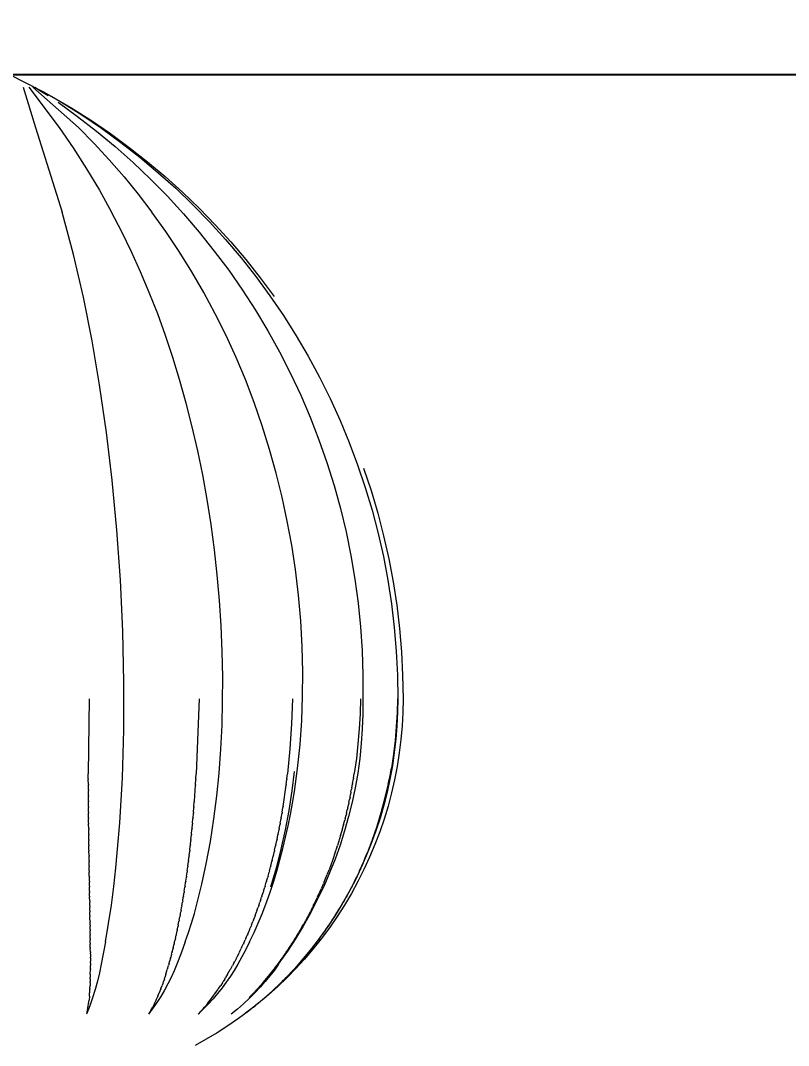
# Model space of a CAD drawing. Header units: millimetres. Extents: x 311 to 4068, y 1050 to 3803.
# Drawn here: x 2623.36 to 2656.59, y 3670.07 to 3714.41 of the extents above; entities that cross this region are included whole.
import ezdxf

# ---------------------------------------------------------------- set-up
doc = ezdxf.new("R2010")
doc.units = ezdxf.units.MM
doc.layers.add('ZANO_R', color=7, linetype='Continuous', lineweight=0)
doc.layers.add('ZANO_W', color=1, linetype='Continuous', lineweight=0)
doc.styles.get("Standard").update_dxf_attribs({"font": 'ARIALUNI.TTF'})
doc.dimstyles.new('pl i ang', dxfattribs={"dimtxt": 50, "dimasz": 50, "dimexe": 1.25, "dimexo": 0.625, "dimgap": 10, "dimtad": 1, "dimtoh": 1, "dimtxsty": 'Standard', "dimcen": 2.5, "dimclrd": 1, "dimclre": 1, "dimclrt": 1, "dimadec": 0, "dimazin": 0, "dimtfac": 1, "dimtmove": 0, "dimatfit": 3, "dimfxl": 1, "dimarcsym": 1})

# ---------------------------------------------------------------- blocks, each defined once
blk = doc.blocks.new('*D398')
at = {"layer": 'ZANO_W', "color": 1, "lineweight": -2}
for p, q in [((2842.064, 3712.066), (2365.912, 3712.066)), ((2375.912, 3381.51), (2375.912, 3672.066)), ((2438.586, 3341.51), (2365.912, 3341.51))]:
    blk.add_line(p, q, dxfattribs=at)
at = {"layer": 'ZANO_W', "color": 1}
for points in [[(2382.579, 3672.066), (2369.246, 3672.066), (2375.912, 3712.066)], [(2369.246, 3381.51), (2382.579, 3381.51), (2375.912, 3341.51)]]:
    blk.add_solid(points, dxfattribs=at)
at = {"layer": 'ZANO_W', "color": 1, "insert": (2345.476, 3526.788), "char_height": 40, "attachment_point": 5, "rotation": 90}
blk.add_mtext('371', dxfattribs=at)
blk = doc.blocks.new('*D402')
at = {"layer": 'ZANO_W', "color": 1, "lineweight": -2}
for p, q in [((2397.291, 3578.411), (2397.291, 3756.084)), ((2848.536, 3578.412), (2848.536, 3756.084)), ((2437.291, 3746.084), (2808.536, 3746.084))]:
    blk.add_line(p, q, dxfattribs=at)
at = {"layer": 'ZANO_W', "color": 1}
for points in [[(2437.291, 3752.75), (2437.291, 3739.417), (2397.291, 3746.084)], [(2808.536, 3739.417), (2808.536, 3752.75), (2848.536, 3746.084)]]:
    blk.add_solid(points, dxfattribs=at)
at = {"layer": 'ZANO_W', "color": 1, "insert": (2622.914, 3776.52), "char_height": 40, "attachment_point": 5}
blk.add_mtext('451', dxfattribs=at)

msp = doc.modelspace()

# ---------------------------------------------------------------- linework, layer by layer
at = {"layer": 'ZANO_R'}
for p, q in [((2622.915, 3712.066), (2624.245, 3711.387)), ((2623.478, 3711.521), (2624.015, 3709.782)), ((2623.725, 3711.521), (2625.035, 3709.782)), ((2623.899, 3711.521), (2625.866, 3709.782)), ((2623.979, 3711.521), (2624.024, 3711.499)), ((2623.987, 3711.521), (2624.273, 3711.344)), ((2624.245, 3711.387), (2625.138, 3710.87)), ((2624.273, 3711.344), (2624.556, 3711.162)), ((2624.327, 3711.339), (2624.694, 3711.136)), ((2624.716, 3711.123), (2625.581, 3710.615)), ((2624.989, 3710.87), (2625.832, 3710.26)), ((2625.138, 3710.87), (2626.014, 3710.322)), ((2625.581, 3710.615), (2626.428, 3710.079)), ((2625.832, 3710.26), (2626.655, 3709.623)), ((2626.014, 3710.322), (2626.87, 3709.745)), ((2626.428, 3710.079), (2627.257, 3709.514)), ((2624.015, 3709.782), (2625.173, 3706.123)), ((2625.035, 3709.782), (2625.644, 3708.894)), ((2625.866, 3709.782), (2626.546, 3709.09)), ((2626.655, 3709.623), (2627.456, 3708.958)), ((2626.87, 3709.745), (2627.705, 3709.138)), ((2627.257, 3709.514), (2628.066, 3708.921)), ((2626.546, 3709.09), (2627.205, 3708.377)), ((2627.456, 3708.958), (2628.233, 3708.266)), ((2627.705, 3709.138), (2628.52, 3708.503)), ((2628.066, 3708.921), (2628.855, 3708.302)), ((2625.644, 3708.894), (2626.226, 3707.987)), ((2628.52, 3708.503), (2629.311, 3707.841)), ((2627.205, 3708.377), (2627.842, 3707.645)), ((2628.233, 3708.266), (2628.987, 3707.549)), ((2628.855, 3708.302), (2629.623, 3707.657)), ((2626.226, 3707.987), (2626.78, 3707.064)), ((2627.842, 3707.645), (2628.456, 3706.893)), ((2629.311, 3707.841), (2630.08, 3707.151)), ((2629.623, 3707.657), (2630.368, 3706.986)), ((2628.987, 3707.549), (2629.717, 3706.806)), ((2630.08, 3707.151), (2630.825, 3706.436)), ((2626.78, 3707.064), (2627.305, 3706.123)), ((2628.456, 3706.893), (2629.047, 3706.123)), ((2629.717, 3706.806), (2630.42, 3706.039)), ((2630.368, 3706.986), (2631.091, 3706.291)), ((2630.825, 3706.436), (2631.544, 3705.695)), ((2631.091, 3706.291), (2631.79, 3705.572)), ((2625.659, 3704.288), (2625.173, 3706.123)), ((2627.748, 3705.271), (2627.305, 3706.123)), ((2629.651, 3705.282), (2629.047, 3706.123)), ((2630.42, 3706.039), (2631.098, 3705.249)), ((2631.544, 3705.695), (2632.238, 3704.93)), ((2631.79, 3705.572), (2632.465, 3704.83)), ((2628.167, 3704.407), (2627.748, 3705.271)), ((2630.227, 3704.422), (2629.651, 3705.282)), ((2631.098, 3705.249), (2631.748, 3704.437)), ((2632.238, 3704.93), (2632.905, 3704.142)), ((2632.465, 3704.83), (2633.114, 3704.066)), ((2626.085, 3702.438), (2625.659, 3704.288)), ((2628.562, 3703.532), (2628.167, 3704.407)), ((2630.775, 3703.543), (2630.227, 3704.422)), ((2631.748, 3704.437), (2632.371, 3703.603)), ((2632.905, 3704.142), (2633.544, 3703.331)), ((2633.114, 3704.066), (2633.738, 3703.28)), ((2632.371, 3703.603), (2632.965, 3702.748)), ((2628.935, 3702.647), (2628.562, 3703.532)), ((2631.294, 3702.648), (2630.775, 3703.543)), ((2633.544, 3703.331), (2634.156, 3702.499)), ((2633.738, 3703.28), (2634.334, 3702.474)), ((2632.965, 3702.748), (2633.53, 3701.874)), ((2626.462, 3700.546), (2626.085, 3702.438)), ((2629.299, 3701.716), (2628.935, 3702.647)), ((2631.79, 3701.726), (2631.294, 3702.648)), ((2634.156, 3702.499), (2634.738, 3701.646)), ((2633.53, 3701.874), (2634.065, 3700.981)), ((2629.639, 3700.776), (2629.299, 3701.716)), ((2632.255, 3700.788), (2631.79, 3701.726)), ((2634.738, 3701.646), (2635.291, 3700.774)), ((2634.065, 3700.981), (2634.569, 3700.071)), ((2626.787, 3698.645), (2626.462, 3700.546)), ((2629.955, 3699.828), (2629.639, 3700.776)), ((2632.69, 3699.837), (2632.255, 3700.788)), ((2635.291, 3700.774), (2635.813, 3699.883)), ((2634.569, 3700.071), (2635.042, 3699.144)), ((2630.249, 3698.872), (2629.955, 3699.828)), ((2633.095, 3698.872), (2632.69, 3699.837)), ((2635.813, 3699.883), (2636.304, 3698.975)), ((2635.042, 3699.144), (2635.484, 3698.202)), ((2630.535, 3697.853), (2630.249, 3698.872)), ((2633.475, 3697.877), (2633.095, 3698.872)), ((2636.304, 3698.975), (2636.764, 3698.051)), ((2627.084, 3696.59), (2626.787, 3698.645)), ((2630.796, 3696.826), (2630.535, 3697.853)), ((2633.825, 3696.871), (2633.475, 3697.877)), ((2635.484, 3698.202), (2635.894, 3697.245)), ((2636.764, 3698.051), (2637.192, 3697.111)), ((2635.894, 3697.245), (2636.271, 3696.275)), ((2637.192, 3697.111), (2637.587, 3696.157)), ((2627.329, 3694.528), (2627.084, 3696.59)), ((2631.033, 3695.794), (2630.796, 3696.826)), ((2634.142, 3695.855), (2633.825, 3696.871)), ((2636.271, 3696.275), (2636.616, 3695.293)), ((2637.587, 3696.157), (2637.949, 3695.19)), ((2631.246, 3694.757), (2631.033, 3695.794)), ((2634.429, 3694.829), (2634.142, 3695.855)), ((2636.616, 3695.293), (2636.927, 3694.3)), ((2637.949, 3695.19), (2638.278, 3694.211)), ((2631.441, 3693.68), (2631.246, 3694.757)), ((2634.683, 3693.794), (2634.429, 3694.829)), ((2638.206, 3695.037), (2638.528, 3694.073)), ((2627.532, 3692.366), (2627.329, 3694.528)), ((2636.927, 3694.3), (2637.204, 3693.297)), ((2638.278, 3694.211), (2638.573, 3693.221)), ((2638.528, 3694.073), (2638.817, 3693.099)), ((2631.611, 3692.599), (2631.441, 3693.68)), ((2634.906, 3692.753), (2634.683, 3693.794)), ((2637.204, 3693.297), (2637.447, 3692.285)), ((2638.573, 3693.221), (2638.834, 3692.222)), ((2638.817, 3693.099), (2639.073, 3692.115)), ((2631.756, 3691.514), (2631.611, 3692.599)), ((2635.097, 3691.705), (2634.906, 3692.753)), ((2627.684, 3690.201), (2627.532, 3692.366)), ((2637.447, 3692.285), (2637.656, 3691.265)), ((2638.834, 3692.222), (2639.06, 3691.215)), ((2639.073, 3692.115), (2639.296, 3691.123)), ((2635.257, 3690.652), (2635.097, 3691.705)), ((2631.877, 3690.426), (2631.756, 3691.514)), ((2637.656, 3691.265), (2637.83, 3690.239)), ((2639.06, 3691.215), (2639.251, 3690.2)), ((2639.296, 3691.123), (2639.484, 3690.124)), ((2631.974, 3689.323), (2631.877, 3690.426)), ((2635.389, 3689.548), (2635.257, 3690.652)), ((2627.785, 3687.995), (2627.684, 3690.201)), ((2637.83, 3690.239), (2637.969, 3689.208)), ((2639.251, 3690.2), (2639.408, 3689.179)), ((2639.484, 3690.124), (2639.638, 3689.119)), ((2635.487, 3688.44), (2635.389, 3689.548)), ((2632.046, 3688.217), (2631.974, 3689.323)), ((2637.969, 3689.208), (2638.074, 3688.172)), ((2639.408, 3689.179), (2639.529, 3688.154)), ((2639.638, 3689.119), (2639.758, 3688.11)), ((2632.092, 3687.11), (2632.046, 3688.217)), ((2635.55, 3687.33), (2635.487, 3688.44)), ((2638.074, 3688.172), (2638.143, 3687.134)), ((2639.529, 3688.154), (2639.615, 3687.125)), ((2639.758, 3688.11), (2639.844, 3687.097)), ((2627.833, 3685.788), (2627.785, 3687.995)), ((2635.576, 3686.219), (2635.55, 3687.33)), ((2632.113, 3686.003), (2632.092, 3687.11)), ((2638.143, 3687.134), (2638.178, 3686.094)), ((2639.615, 3687.125), (2639.666, 3686.094)), ((2639.844, 3687.097), (2639.895, 3686.081)), ((2632.109, 3684.963), (2632.113, 3686.003)), ((2635.569, 3685.174), (2635.576, 3686.219)), ((2638.178, 3686.094), (2638.177, 3685.053)), ((2639.666, 3686.094), (2639.681, 3685.061)), ((2639.895, 3686.081), (2639.911, 3685.065)), ((2627.827, 3683.718), (2627.833, 3685.788)), ((2626.339, 3685.066), (2626.298, 3681.825)), ((2631.095, 3685.066), (2630.964, 3681.825)), ((2632.081, 3683.924), (2632.109, 3684.963)), ((2635.124, 3685.066), (2635.087, 3683.984)), ((2635.529, 3684.13), (2635.569, 3685.174)), ((2638.068, 3685.066), (2638.052, 3684.417)), ((2638.177, 3685.053), (2638.175, 3684.411)), ((2639.666, 3685.066), (2639.654, 3684.464)), ((2639.681, 3685.061), (2639.674, 3684.48)), ((2639.911, 3685.065), (2639.901, 3684.478)), ((2635.455, 3683.087), (2635.529, 3684.13)), ((2638.052, 3684.417), (2638.016, 3683.769)), ((2638.175, 3684.411), (2638.151, 3683.769)), ((2639.654, 3684.464), (2639.622, 3683.863)), ((2639.674, 3684.48), (2639.647, 3683.899)), ((2639.901, 3684.478), (2639.87, 3683.891)), ((2627.769, 3681.65), (2627.827, 3683.718)), ((2632.029, 3682.885), (2632.081, 3683.924)), ((2635.087, 3683.984), (2635.018, 3682.903)), ((2638.016, 3683.769), (2637.963, 3683.122)), ((2638.151, 3683.769), (2638.106, 3683.128)), ((2639.622, 3683.863), (2639.57, 3683.264)), ((2639.647, 3683.899), (2639.601, 3683.319)), ((2639.87, 3683.891), (2639.819, 3683.306)), ((2639.57, 3683.264), (2639.498, 3682.666)), ((2639.601, 3683.319), (2639.535, 3682.742)), ((2639.819, 3683.306), (2639.748, 3682.723)), ((2631.951, 3681.849), (2632.029, 3682.885)), ((2635.018, 3682.903), (2634.916, 3681.825)), ((2635.347, 3682.048), (2635.455, 3683.087)), ((2637.963, 3683.122), (2637.892, 3682.476)), ((2638.106, 3683.128), (2638.038, 3682.489)), ((2639.535, 3682.742), (2639.45, 3682.167)), ((2637.892, 3682.476), (2637.802, 3681.833)), ((2638.038, 3682.489), (2637.95, 3681.853)), ((2639.498, 3682.666), (2639.407, 3682.071)), ((2639.748, 3682.723), (2639.656, 3682.142)), ((2631.853, 3680.861), (2631.951, 3681.849)), ((2635.206, 3681.927), (2635.103, 3681.079)), ((2635.21, 3681.05), (2635.347, 3682.048)), ((2637.95, 3681.853), (2637.839, 3681.22)), ((2639.45, 3682.167), (2639.346, 3681.595)), ((2639.367, 3681.85), (2639.363, 3681.825)), ((2639.367, 3681.85), (2639.406, 3682.071)), ((2639.656, 3682.142), (2639.545, 3681.565)), ((2626.298, 3681.607), (2626.298, 3681.825)), ((2626.298, 3681.607), (2626.298, 3681.579)), ((2626.299, 3681.364), (2626.298, 3681.579)), ((2627.661, 3679.696), (2627.769, 3681.65)), ((2630.936, 3681.364), (2630.95, 3681.579)), ((2630.951, 3681.607), (2630.95, 3681.579)), ((2630.951, 3681.607), (2630.964, 3681.825)), ((2634.861, 3681.364), (2634.887, 3681.579)), ((2634.89, 3681.607), (2634.887, 3681.579)), ((2634.89, 3681.607), (2634.915, 3681.825)), ((2637.731, 3681.403), (2637.765, 3681.605)), ((2637.769, 3681.628), (2637.765, 3681.605)), ((2637.769, 3681.628), (2637.802, 3681.833)), ((2639.346, 3681.595), (2639.222, 3681.026)), ((2639.271, 3681.364), (2639.316, 3681.579)), ((2639.321, 3681.607), (2639.316, 3681.579)), ((2639.321, 3681.607), (2639.363, 3681.825)), ((2639.545, 3681.565), (2639.414, 3680.993)), ((2626.299, 3681.364), (2626.299, 3681.334)), ((2626.299, 3681.122), (2626.299, 3681.334)), ((2626.299, 3681.122), (2626.299, 3681.09)), ((2626.3, 3680.881), (2626.299, 3681.09)), ((2630.885, 3680.64), (2630.934, 3681.334)), ((2630.936, 3681.364), (2630.934, 3681.334)), ((2634.723, 3680.4), (2634.857, 3681.334)), ((2634.861, 3681.364), (2634.857, 3681.334)), ((2635.103, 3681.079), (2634.972, 3680.236)), ((2635.129, 3680.553), (2635.21, 3681.05)), ((2637.66, 3681.019), (2637.642, 3680.927)), ((2637.66, 3681.019), (2637.685, 3681.152)), ((2637.698, 3681.219), (2637.685, 3681.152)), ((2637.698, 3681.219), (2637.727, 3681.378)), ((2637.839, 3681.22), (2637.708, 3680.591)), ((2637.731, 3681.403), (2637.727, 3681.378)), ((2639.222, 3681.026), (2639.079, 3680.463)), ((2639.127, 3680.737), (2639.265, 3681.334)), ((2639.414, 3680.993), (2639.264, 3680.425)), ((2639.271, 3681.364), (2639.265, 3681.334)), ((2626.3, 3680.881), (2626.301, 3680.847)), ((2626.302, 3680.64), (2626.301, 3680.847)), ((2626.302, 3680.64), (2626.302, 3680.605)), ((2626.304, 3680.4), (2626.302, 3680.605)), ((2630.867, 3680.4), (2630.883, 3680.605)), ((2630.885, 3680.64), (2630.883, 3680.605)), ((2631.73, 3679.877), (2631.853, 3680.861)), ((2635.039, 3680.058), (2635.129, 3680.553)), ((2637.571, 3680.581), (2637.548, 3680.478)), ((2637.708, 3680.591), (2637.555, 3679.967)), ((2637.571, 3680.581), (2637.596, 3680.702)), ((2637.618, 3680.805), (2637.596, 3680.702)), ((2637.618, 3680.805), (2637.642, 3680.927)), ((2638.968, 3680.145), (2639.127, 3680.737)), ((2626.304, 3680.4), (2626.304, 3680.364)), ((2626.305, 3680.161), (2626.304, 3680.364)), ((2626.305, 3680.161), (2626.306, 3680.124)), ((2626.308, 3679.922), (2626.306, 3680.124)), ((2630.827, 3679.922), (2630.844, 3680.124)), ((2630.847, 3680.161), (2630.844, 3680.124)), ((2630.847, 3680.161), (2630.864, 3680.364)), ((2630.867, 3680.4), (2630.864, 3680.364)), ((2634.643, 3679.922), (2634.678, 3680.124)), ((2634.684, 3680.161), (2634.678, 3680.124)), ((2634.684, 3680.161), (2634.717, 3680.364)), ((2634.723, 3680.4), (2634.717, 3680.364)), ((2634.972, 3680.236), (2634.815, 3679.397)), ((2637.463, 3680.109), (2637.445, 3680.034)), ((2637.463, 3680.109), (2637.498, 3680.256)), ((2637.519, 3680.348), (2637.498, 3680.256)), ((2637.519, 3680.348), (2637.548, 3680.478)), ((2638.789, 3679.559), (2638.968, 3680.145)), ((2639.079, 3680.463), (2638.918, 3679.904)), ((2639.264, 3680.425), (2639.093, 3679.863)), ((2626.308, 3679.922), (2626.308, 3679.885)), ((2626.31, 3679.684), (2626.308, 3679.885)), ((2626.31, 3679.684), (2626.31, 3679.647)), ((2626.313, 3679.447), (2626.31, 3679.647)), ((2627.492, 3677.747), (2627.661, 3679.696)), ((2630.784, 3679.447), (2630.802, 3679.647)), ((2630.806, 3679.684), (2630.802, 3679.647)), ((2630.806, 3679.684), (2630.824, 3679.885)), ((2630.827, 3679.922), (2630.824, 3679.885)), ((2631.58, 3678.896), (2631.73, 3679.877)), ((2634.555, 3679.447), (2634.593, 3679.647)), ((2634.6, 3679.684), (2634.593, 3679.647)), ((2634.6, 3679.684), (2634.637, 3679.885)), ((2634.643, 3679.922), (2634.637, 3679.885)), ((2634.94, 3679.564), (2635.039, 3680.058)), ((2637.34, 3679.622), (2637.39, 3679.813)), ((2637.555, 3679.967), (2637.381, 3679.349)), ((2637.403, 3679.866), (2637.39, 3679.813)), ((2637.403, 3679.866), (2637.445, 3680.034)), ((2638.918, 3679.904), (2638.738, 3679.351)), ((2639.093, 3679.863), (2638.904, 3679.306)), ((2626.313, 3679.447), (2626.313, 3679.411)), ((2626.315, 3679.212), (2626.313, 3679.411)), ((2626.315, 3679.212), (2626.316, 3679.176)), ((2630.761, 3679.212), (2630.757, 3679.176)), ((2630.761, 3679.212), (2630.78, 3679.411)), ((2630.784, 3679.447), (2630.78, 3679.411)), ((2634.509, 3679.212), (2634.501, 3679.176)), ((2634.509, 3679.212), (2634.548, 3679.411)), ((2634.555, 3679.447), (2634.548, 3679.411)), ((2634.815, 3679.397), (2634.63, 3678.564)), ((2634.832, 3679.072), (2634.94, 3679.564)), ((2637.381, 3679.349), (2637.187, 3678.737)), ((2637.211, 3679.157), (2637.273, 3679.374)), ((2637.274, 3679.379), (2637.273, 3679.374)), ((2637.274, 3679.379), (2637.332, 3679.593)), ((2637.34, 3679.622), (2637.332, 3679.593)), ((2638.738, 3679.351), (2638.539, 3678.805)), ((2638.59, 3678.979), (2638.789, 3679.559)), ((2638.904, 3679.306), (2638.696, 3678.757)), ((2626.318, 3678.979), (2626.316, 3679.176)), ((2626.318, 3678.979), (2626.319, 3678.942)), ((2626.321, 3678.748), (2626.319, 3678.942)), ((2626.321, 3678.748), (2626.322, 3678.71)), ((2630.712, 3678.748), (2630.708, 3678.71)), ((2630.712, 3678.748), (2630.733, 3678.942)), ((2630.737, 3678.979), (2630.733, 3678.942)), ((2630.737, 3678.979), (2630.757, 3679.176)), ((2631.401, 3677.921), (2631.58, 3678.896)), ((2634.41, 3678.748), (2634.402, 3678.71)), ((2634.41, 3678.748), (2634.452, 3678.942)), ((2634.46, 3678.979), (2634.452, 3678.942)), ((2634.46, 3678.979), (2634.501, 3679.176)), ((2634.714, 3678.583), (2634.832, 3679.072)), ((2637.211, 3679.157), (2637.08, 3678.725)), ((2638.539, 3678.805), (2638.322, 3678.266)), ((2638.696, 3678.757), (2638.468, 3678.215)), ((2638.504, 3678.748), (2638.49, 3678.71)), ((2638.504, 3678.748), (2638.577, 3678.942)), ((2638.59, 3678.979), (2638.577, 3678.942)), ((2626.324, 3678.518), (2626.322, 3678.71)), ((2626.324, 3678.518), (2626.325, 3678.479)), ((2626.327, 3678.291), (2626.325, 3678.479)), ((2630.66, 3678.291), (2630.682, 3678.479)), ((2630.686, 3678.518), (2630.682, 3678.479)), ((2630.686, 3678.518), (2630.708, 3678.71)), ((2634.304, 3678.291), (2634.349, 3678.479)), ((2634.358, 3678.518), (2634.349, 3678.479)), ((2634.358, 3678.518), (2634.402, 3678.71)), ((2634.63, 3678.564), (2634.419, 3677.737)), ((2634.587, 3678.095), (2634.714, 3678.583)), ((2636.997, 3678.471), (2636.859, 3678.069)), ((2637.187, 3678.737), (2636.971, 3678.131)), ((2636.997, 3678.471), (2637.011, 3678.511)), ((2637.067, 3678.685), (2637.011, 3678.511)), ((2637.067, 3678.685), (2637.08, 3678.725)), ((2638.323, 3678.291), (2638.4, 3678.479)), ((2638.415, 3678.518), (2638.4, 3678.479)), ((2638.415, 3678.518), (2638.49, 3678.71)), ((2626.327, 3678.291), (2626.328, 3678.25)), ((2626.331, 3678.065), (2626.328, 3678.25)), ((2626.331, 3678.065), (2626.331, 3678.022)), ((2626.334, 3677.841), (2626.331, 3678.022)), ((2630.604, 3677.841), (2630.627, 3678.022)), ((2630.633, 3678.065), (2630.627, 3678.022)), ((2630.633, 3678.065), (2630.655, 3678.25)), ((2630.66, 3678.291), (2630.655, 3678.25)), ((2631.214, 3677.05), (2631.401, 3677.921)), ((2634.192, 3677.841), (2634.238, 3678.022)), ((2634.249, 3678.065), (2634.238, 3678.022)), ((2634.249, 3678.065), (2634.295, 3678.25)), ((2634.304, 3678.291), (2634.295, 3678.25)), ((2634.45, 3677.613), (2634.587, 3678.095)), ((2636.859, 3678.069), (2636.713, 3677.67)), ((2636.971, 3678.131), (2636.736, 3677.534)), ((2638.029, 3677.619), (2638.21, 3678.022)), ((2638.322, 3678.266), (2638.087, 3677.734)), ((2638.228, 3678.065), (2638.11, 3677.796)), ((2638.468, 3678.215), (2638.223, 3677.682)), ((2638.228, 3678.065), (2638.306, 3678.25)), ((2638.323, 3678.291), (2638.306, 3678.25)), ((2626.334, 3677.841), (2626.335, 3677.796)), ((2626.337, 3677.619), (2626.335, 3677.796)), ((2626.337, 3677.619), (2626.338, 3677.572)), ((2626.341, 3677.398), (2626.338, 3677.572)), ((2627.401, 3676.943), (2627.492, 3677.747)), ((2630.545, 3677.398), (2630.569, 3677.572)), ((2630.575, 3677.619), (2630.569, 3677.572)), ((2630.575, 3677.619), (2630.599, 3677.796)), ((2630.604, 3677.841), (2630.599, 3677.796)), ((2634.072, 3677.398), (2634.12, 3677.572)), ((2634.133, 3677.619), (2634.12, 3677.572)), ((2634.133, 3677.619), (2634.18, 3677.796)), ((2634.192, 3677.841), (2634.18, 3677.796)), ((2634.419, 3677.737), (2634.181, 3676.918)), ((2634.303, 3677.134), (2634.45, 3677.613)), ((2636.736, 3677.534), (2636.48, 3676.945)), ((2636.565, 3677.296), (2636.632, 3677.463)), ((2636.647, 3677.5), (2636.632, 3677.463)), ((2636.647, 3677.5), (2636.713, 3677.67)), ((2638.087, 3677.734), (2637.835, 3677.21)), ((2637.925, 3677.398), (2638.008, 3677.572)), ((2638.223, 3677.682), (2637.959, 3677.157)), ((2638.029, 3677.619), (2638.008, 3677.572)), ((2626.341, 3677.398), (2626.342, 3677.349)), ((2626.344, 3677.179), (2626.342, 3677.349)), ((2626.344, 3677.179), (2626.345, 3677.128)), ((2626.348, 3676.962), (2626.345, 3677.128)), ((2630.482, 3676.962), (2630.507, 3677.128)), ((2630.514, 3677.179), (2630.507, 3677.128)), ((2630.514, 3677.179), (2630.538, 3677.349)), ((2630.545, 3677.398), (2630.538, 3677.349)), ((2630.999, 3676.186), (2631.214, 3677.05)), ((2633.944, 3676.962), (2633.994, 3677.128)), ((2634.009, 3677.179), (2633.994, 3677.128)), ((2634.009, 3677.179), (2634.058, 3677.349)), ((2634.072, 3677.398), (2634.058, 3677.349)), ((2634.145, 3676.658), (2634.303, 3677.134)), ((2636.396, 3676.892), (2636.465, 3677.054)), ((2636.482, 3677.093), (2636.465, 3677.054)), ((2636.482, 3677.093), (2636.55, 3677.257)), ((2636.566, 3677.296), (2636.55, 3677.257)), ((2637.835, 3677.21), (2637.564, 3676.695)), ((2637.959, 3677.157), (2637.677, 3676.642)), ((2637.708, 3676.962), (2637.793, 3677.128)), ((2637.818, 3677.179), (2637.793, 3677.128)), ((2637.818, 3677.179), (2637.902, 3677.349)), ((2637.925, 3677.398), (2637.902, 3677.349)), ((2626.348, 3676.962), (2626.349, 3676.909)), ((2626.351, 3676.746), (2626.349, 3676.909)), ((2626.351, 3676.746), (2626.352, 3676.692)), ((2626.354, 3676.532), (2626.352, 3676.692)), ((2626.355, 3676.532), (2626.355, 3676.477)), ((2627.297, 3676.141), (2627.401, 3676.943)), ((2630.415, 3676.532), (2630.406, 3676.477)), ((2630.415, 3676.532), (2630.441, 3676.692)), ((2630.449, 3676.746), (2630.441, 3676.692)), ((2630.449, 3676.746), (2630.474, 3676.909)), ((2630.482, 3676.962), (2630.474, 3676.909)), ((2633.809, 3676.532), (2633.791, 3676.477)), ((2633.809, 3676.532), (2633.861, 3676.692)), ((2633.878, 3676.746), (2633.861, 3676.692)), ((2633.878, 3676.746), (2633.928, 3676.909)), ((2633.944, 3676.962), (2633.928, 3676.909)), ((2633.977, 3676.186), (2634.145, 3676.658)), ((2636.48, 3676.945), (2636.204, 3676.364)), ((2636.218, 3676.495), (2636.29, 3676.651)), ((2636.308, 3676.693), (2636.29, 3676.651)), ((2636.308, 3676.693), (2636.379, 3676.852)), ((2636.396, 3676.892), (2636.379, 3676.852)), ((2637.564, 3676.695), (2637.277, 3676.19)), ((2637.677, 3676.642), (2637.377, 3676.136)), ((2637.478, 3676.532), (2637.448, 3676.477)), ((2637.478, 3676.532), (2637.565, 3676.692)), ((2637.594, 3676.746), (2637.565, 3676.692)), ((2637.594, 3676.746), (2637.681, 3676.909)), ((2637.708, 3676.962), (2637.681, 3676.909)), ((2626.358, 3676.32), (2626.355, 3676.477)), ((2626.358, 3676.32), (2626.359, 3676.264)), ((2626.361, 3676.11), (2626.359, 3676.264)), ((2626.361, 3676.11), (2626.362, 3676.054)), ((2627.176, 3675.341), (2627.297, 3676.141)), ((2630.344, 3676.11), (2630.334, 3676.054)), ((2630.344, 3676.11), (2630.371, 3676.264)), ((2630.38, 3676.32), (2630.371, 3676.264)), ((2630.38, 3676.32), (2630.406, 3676.477)), ((2630.885, 3675.772), (2630.999, 3676.186)), ((2633.667, 3676.11), (2633.647, 3676.054)), ((2633.667, 3676.11), (2633.72, 3676.264)), ((2633.739, 3676.32), (2633.72, 3676.264)), ((2633.739, 3676.32), (2633.791, 3676.477)), ((2633.817, 3675.769), (2633.977, 3676.186)), ((2636.204, 3676.364), (2635.909, 3675.794)), ((2636.031, 3676.104), (2636.01, 3676.06)), ((2636.031, 3676.104), (2636.105, 3676.255)), ((2636.126, 3676.299), (2636.105, 3676.255)), ((2636.126, 3676.299), (2636.199, 3676.452)), ((2636.218, 3676.495), (2636.199, 3676.452)), ((2637.277, 3676.19), (2636.973, 3675.694)), ((2637.377, 3676.136), (2637.061, 3675.641)), ((2637.236, 3676.11), (2637.203, 3676.054)), ((2637.236, 3676.11), (2637.327, 3676.264)), ((2637.359, 3676.32), (2637.327, 3676.264)), ((2637.359, 3676.32), (2637.448, 3676.477)), ((2626.364, 3675.901), (2626.362, 3676.054)), ((2626.364, 3675.901), (2626.365, 3675.845)), ((2626.367, 3675.694), (2626.365, 3675.845)), ((2626.367, 3675.694), (2626.368, 3675.639)), ((2630.269, 3675.694), (2630.258, 3675.639)), ((2630.269, 3675.694), (2630.297, 3675.845)), ((2630.307, 3675.901), (2630.297, 3675.845)), ((2630.307, 3675.901), (2630.334, 3676.054)), ((2630.763, 3675.36), (2630.885, 3675.772)), ((2633.517, 3675.694), (2633.496, 3675.639)), ((2633.517, 3675.694), (2633.573, 3675.845)), ((2633.593, 3675.901), (2633.573, 3675.845)), ((2633.593, 3675.901), (2633.647, 3676.054)), ((2633.647, 3675.357), (2633.817, 3675.769)), ((2635.909, 3675.794), (2635.595, 3675.233)), ((2635.734, 3675.528), (2635.813, 3675.675)), ((2635.835, 3675.718), (2635.813, 3675.675)), ((2635.835, 3675.718), (2635.912, 3675.867)), ((2635.935, 3675.91), (2635.912, 3675.867)), ((2635.935, 3675.91), (2636.01, 3676.06)), ((2636.973, 3675.694), (2636.652, 3675.209)), ((2637.061, 3675.641), (2636.727, 3675.158)), ((2636.982, 3675.694), (2636.947, 3675.639)), ((2636.982, 3675.694), (2637.076, 3675.845)), ((2637.111, 3675.901), (2637.076, 3675.845)), ((2637.111, 3675.901), (2637.203, 3676.054)), ((2626.37, 3675.489), (2626.368, 3675.639)), ((2626.37, 3675.489), (2626.371, 3675.435)), ((2626.373, 3675.286), (2626.371, 3675.435)), ((2626.373, 3675.286), (2626.374, 3675.233)), ((2626.376, 3675.085), (2626.374, 3675.233)), ((2627.037, 3674.545), (2627.176, 3675.341)), ((2630.148, 3675.085), (2630.179, 3675.233)), ((2630.189, 3675.286), (2630.179, 3675.233)), ((2630.189, 3675.286), (2630.219, 3675.435)), ((2630.23, 3675.489), (2630.219, 3675.435)), ((2630.23, 3675.489), (2630.258, 3675.639)), ((2630.632, 3674.951), (2630.763, 3675.36)), ((2633.277, 3675.085), (2633.338, 3675.233)), ((2633.359, 3675.286), (2633.338, 3675.233)), ((2633.359, 3675.286), (2633.418, 3675.435)), ((2633.439, 3675.489), (2633.418, 3675.435)), ((2633.439, 3675.489), (2633.496, 3675.639)), ((2633.467, 3674.948), (2633.647, 3675.357)), ((2635.595, 3675.233), (2635.262, 3674.684)), ((2635.524, 3675.151), (2635.607, 3675.298)), ((2635.63, 3675.339), (2635.607, 3675.298)), ((2635.63, 3675.339), (2635.711, 3675.485)), ((2635.734, 3675.528), (2635.711, 3675.485)), ((2636.652, 3675.209), (2636.315, 3674.735)), ((2636.578, 3675.085), (2636.679, 3675.233)), ((2636.715, 3675.286), (2636.679, 3675.233)), ((2636.715, 3675.286), (2636.814, 3675.435)), ((2636.85, 3675.489), (2636.814, 3675.435)), ((2636.85, 3675.489), (2636.947, 3675.639)), ((2626.376, 3675.085), (2626.377, 3675.034)), ((2626.378, 3674.886), (2626.377, 3675.034)), ((2626.378, 3674.886), (2626.379, 3674.836)), ((2626.381, 3674.689), (2626.379, 3674.836)), ((2630.062, 3674.689), (2630.095, 3674.836)), ((2630.105, 3674.886), (2630.095, 3674.836)), ((2630.106, 3674.886), (2630.137, 3675.034)), ((2630.148, 3675.085), (2630.137, 3675.034)), ((2630.494, 3674.545), (2630.632, 3674.951)), ((2633.108, 3674.689), (2633.172, 3674.836)), ((2633.194, 3674.886), (2633.172, 3674.836)), ((2633.194, 3674.886), (2633.256, 3675.034)), ((2633.277, 3675.085), (2633.256, 3675.034)), ((2633.277, 3674.545), (2633.467, 3674.948)), ((2635.306, 3674.782), (2635.284, 3674.747)), ((2635.306, 3674.782), (2635.394, 3674.928)), ((2635.416, 3674.966), (2635.394, 3674.928)), ((2635.416, 3674.966), (2635.502, 3675.112)), ((2635.524, 3675.151), (2635.502, 3675.112)), ((2636.293, 3674.689), (2636.401, 3674.836)), ((2636.727, 3675.158), (2636.377, 3674.686)), ((2636.437, 3674.886), (2636.401, 3674.836)), ((2636.437, 3674.886), (2636.542, 3675.034)), ((2636.578, 3675.085), (2636.542, 3675.034)), ((2626.381, 3674.689), (2626.381, 3674.642)), ((2626.382, 3674.495), (2626.381, 3674.642)), ((2626.382, 3674.495), (2626.383, 3674.449)), ((2626.384, 3674.303), (2626.383, 3674.449)), ((2627.037, 3674.545), (2626.851, 3673.582)), ((2629.971, 3674.303), (2630.006, 3674.449)), ((2630.017, 3674.495), (2630.006, 3674.449)), ((2630.017, 3674.495), (2630.051, 3674.642)), ((2630.062, 3674.689), (2630.051, 3674.642)), ((2630.494, 3674.545), (2630.317, 3674.061)), ((2632.931, 3674.303), (2633, 3674.449)), ((2633.021, 3674.495), (2633, 3674.449)), ((2633.021, 3674.495), (2633.087, 3674.642)), ((2633.108, 3674.689), (2633.087, 3674.642)), ((2633.277, 3674.545), (2633.115, 3674.22)), ((2635.262, 3674.684), (2634.911, 3674.146)), ((2634.963, 3674.244), (2635.059, 3674.39)), ((2635.079, 3674.421), (2635.059, 3674.39)), ((2635.079, 3674.421), (2635.172, 3674.567)), ((2635.193, 3674.601), (2635.172, 3674.567)), ((2635.193, 3674.601), (2635.284, 3674.747)), ((2636.315, 3674.735), (2635.963, 3674.273)), ((2635.998, 3674.303), (2636.112, 3674.449)), ((2636.377, 3674.686), (2636.011, 3674.227)), ((2636.147, 3674.495), (2636.112, 3674.449)), ((2636.147, 3674.495), (2636.258, 3674.642)), ((2636.293, 3674.689), (2636.258, 3674.642)), ((2626.384, 3674.303), (2626.384, 3674.259)), ((2626.385, 3674.114), (2626.384, 3674.259)), ((2626.385, 3674.114), (2626.386, 3674.071)), ((2626.386, 3674.013), (2626.386, 3674.071)), ((2626.386, 3674.013), (2626.386, 3673.887)), ((2626.386, 3673.84), (2626.386, 3673.887)), ((2629.853, 3673.84), (2629.866, 3673.887)), ((2629.899, 3674.013), (2629.866, 3673.887)), ((2629.899, 3674.013), (2629.914, 3674.071)), ((2629.924, 3674.114), (2629.914, 3674.071)), ((2629.924, 3674.114), (2629.961, 3674.259)), ((2629.971, 3674.303), (2629.961, 3674.259)), ((2630.317, 3674.061), (2630.13, 3673.582)), ((2632.703, 3673.84), (2632.727, 3673.887)), ((2632.791, 3674.013), (2632.727, 3673.887)), ((2632.944, 3673.899), (2632.767, 3673.582)), ((2632.791, 3674.013), (2632.82, 3674.071)), ((2632.841, 3674.114), (2632.82, 3674.071)), ((2632.841, 3674.114), (2632.911, 3674.259)), ((2632.931, 3674.303), (2632.911, 3674.259)), ((2633.115, 3674.22), (2632.944, 3673.899)), ((2634.911, 3674.146), (2634.542, 3673.621)), ((2634.602, 3673.727), (2634.706, 3673.871)), ((2634.724, 3673.897), (2634.706, 3673.871)), ((2634.724, 3673.897), (2634.825, 3674.041)), ((2634.845, 3674.07), (2634.825, 3674.041)), ((2634.845, 3674.069), (2634.943, 3674.214)), ((2634.963, 3674.244), (2634.943, 3674.214)), ((2635.963, 3674.273), (2635.595, 3673.823)), ((2635.619, 3673.84), (2635.658, 3673.887)), ((2636.011, 3674.227), (2635.652, 3673.807)), ((2635.764, 3674.013), (2635.658, 3673.887)), ((2635.764, 3674.013), (2635.812, 3674.071)), ((2635.846, 3674.114), (2635.812, 3674.071)), ((2635.846, 3674.114), (2635.963, 3674.259)), ((2635.998, 3674.303), (2635.963, 3674.259)), ((2626.385, 3673.383), (2626.386, 3673.525)), ((2626.386, 3673.84), (2626.387, 3673.704)), ((2626.386, 3673.621), (2626.387, 3673.704)), ((2626.386, 3673.621), (2626.386, 3673.525)), ((2626.851, 3673.582), (2626.776, 3673.215)), ((2629.725, 3673.383), (2629.766, 3673.525)), ((2629.793, 3673.621), (2629.766, 3673.525)), ((2629.793, 3673.621), (2629.816, 3673.704)), ((2629.853, 3673.84), (2629.816, 3673.704)), ((2630.13, 3673.582), (2630.01, 3673.295)), ((2632.459, 3673.383), (2632.537, 3673.525)), ((2632.589, 3673.621), (2632.537, 3673.525)), ((2632.589, 3673.621), (2632.633, 3673.704)), ((2632.767, 3673.582), (2632.609, 3673.318)), ((2632.703, 3673.84), (2632.633, 3673.704)), ((2634.542, 3673.621), (2634.155, 3673.108)), ((2634.529, 3673.582), (2634.346, 3673.329)), ((2634.352, 3673.393), (2634.461, 3673.536)), ((2634.478, 3673.558), (2634.461, 3673.536)), ((2634.478, 3673.558), (2634.584, 3673.702)), ((2634.602, 3673.727), (2634.584, 3673.702)), ((2635.595, 3673.823), (2635.212, 3673.385)), ((2635.215, 3673.383), (2635.344, 3673.525)), ((2635.652, 3673.807), (2635.28, 3673.4)), ((2635.429, 3673.621), (2635.344, 3673.525)), ((2635.429, 3673.621), (2635.502, 3673.704)), ((2635.619, 3673.84), (2635.502, 3673.704)), ((2626.379, 3672.942), (2626.38, 3673.003)), ((2626.383, 3673.149), (2626.38, 3673.003)), ((2626.383, 3673.149), (2626.385, 3673.348)), ((2626.385, 3673.383), (2626.385, 3673.348)), ((2626.776, 3673.215), (2626.689, 3672.85)), ((2629.586, 3672.942), (2629.606, 3673.003)), ((2629.653, 3673.149), (2629.606, 3673.003)), ((2629.653, 3673.149), (2629.714, 3673.348)), ((2629.725, 3673.383), (2629.714, 3673.348)), ((2629.88, 3673.012), (2629.74, 3672.734)), ((2630.01, 3673.295), (2629.88, 3673.012)), ((2632.2, 3672.942), (2632.237, 3673.003)), ((2632.324, 3673.149), (2632.237, 3673.003)), ((2632.442, 3673.06), (2632.267, 3672.807)), ((2632.324, 3673.149), (2632.439, 3673.348)), ((2632.459, 3673.383), (2632.439, 3673.348)), ((2632.609, 3673.318), (2632.442, 3673.06)), ((2634.155, 3673.108), (2633.751, 3672.609)), ((2633.86, 3672.791), (2634.079, 3673.051)), ((2634.154, 3673.081), (2633.955, 3672.84)), ((2634.093, 3673.067), (2634.079, 3673.051)), ((2634.093, 3673.067), (2634.209, 3673.21)), ((2634.346, 3673.329), (2634.154, 3673.081)), ((2634.223, 3673.229), (2634.209, 3673.21)), ((2634.223, 3673.229), (2634.336, 3673.372)), ((2634.352, 3673.393), (2634.336, 3673.372)), ((2634.895, 3673.005), (2634.497, 3672.623)), ((2634.794, 3672.942), (2634.854, 3673.003)), ((2635.212, 3673.385), (2634.815, 3672.961)), ((2634.996, 3673.149), (2634.854, 3673.003)), ((2635.28, 3673.4), (2634.895, 3673.005)), ((2634.996, 3673.149), (2635.183, 3673.348)), ((2635.215, 3673.383), (2635.183, 3673.348)), ((2626.365, 3672.526), (2626.371, 3672.668)), ((2626.375, 3672.783), (2626.371, 3672.668)), ((2626.375, 3672.783), (2626.376, 3672.834)), ((2626.379, 3672.942), (2626.376, 3672.834)), ((2626.689, 3672.85), (2626.59, 3672.488)), ((2629.438, 3672.526), (2629.491, 3672.668)), ((2629.532, 3672.783), (2629.491, 3672.668)), ((2629.532, 3672.783), (2629.549, 3672.834)), ((2629.586, 3672.942), (2629.549, 3672.834)), ((2629.74, 3672.734), (2629.591, 3672.461)), ((2632.084, 3672.561), (2631.893, 3672.32)), ((2631.932, 3672.526), (2632.026, 3672.668)), ((2632.101, 3672.783), (2632.026, 3672.668)), ((2632.267, 3672.807), (2632.084, 3672.561)), ((2632.101, 3672.783), (2632.133, 3672.834)), ((2632.2, 3672.942), (2632.133, 3672.834)), ((2633.402, 3672.288), (2633.634, 3672.536)), ((2633.751, 3672.609), (2633.511, 3672.355)), ((2633.634, 3672.536), (2633.86, 3672.791)), ((2634.497, 3672.623), (2634.088, 3672.253)), ((2634.366, 3672.526), (2634.515, 3672.668)), ((2634.541, 3672.693), (2634.515, 3672.668)), ((2634.541, 3672.693), (2634.686, 3672.834)), ((2634.795, 3672.942), (2634.686, 3672.834)), ((2626.345, 3672.2), (2626.329, 3672.029)), ((2626.345, 3672.2), (2626.355, 3672.343)), ((2626.356, 3672.362), (2626.355, 3672.343)), ((2626.356, 3672.362), (2626.364, 3672.504)), ((2626.48, 3672.13), (2626.357, 3671.775)), ((2626.365, 3672.526), (2626.364, 3672.504)), ((2626.59, 3672.488), (2626.48, 3672.13)), ((2629.237, 3672.041), (2629.301, 3672.185)), ((2629.433, 3672.193), (2629.265, 3671.931)), ((2629.308, 3672.2), (2629.301, 3672.185)), ((2629.308, 3672.2), (2629.367, 3672.343)), ((2629.375, 3672.362), (2629.367, 3672.343)), ((2629.375, 3672.362), (2629.43, 3672.504)), ((2629.438, 3672.526), (2629.43, 3672.504)), ((2629.591, 3672.461), (2629.433, 3672.193)), ((2631.582, 3672.041), (2631.691, 3672.185)), ((2631.702, 3672.2), (2631.691, 3672.185)), ((2631.893, 3672.32), (2631.693, 3672.086)), ((2631.702, 3672.2), (2631.806, 3672.343)), ((2631.819, 3672.362), (2631.806, 3672.343)), ((2631.819, 3672.362), (2631.917, 3672.504)), ((2631.932, 3672.526), (2631.917, 3672.504)), ((2633.264, 3672.11), (2633.009, 3671.873)), ((2633.402, 3672.288), (2633.259, 3672.142)), ((2633.511, 3672.355), (2633.264, 3672.11)), ((2634.088, 3672.253), (2633.666, 3671.898)), ((2633.822, 3672.041), (2633.989, 3672.185)), ((2634.006, 3672.2), (2633.989, 3672.185)), ((2634.006, 3672.2), (2634.167, 3672.343)), ((2634.188, 3672.362), (2634.167, 3672.343)), ((2634.188, 3672.362), (2634.342, 3672.504)), ((2634.366, 3672.526), (2634.342, 3672.504)), ((2626.357, 3671.775), (2626.223, 3671.425)), ((2626.263, 3671.592), (2626.282, 3671.686)), ((2626.282, 3671.686), (2626.298, 3671.78)), ((2626.298, 3671.78), (2626.311, 3671.875)), ((2626.312, 3671.883), (2626.311, 3671.875)), ((2626.312, 3671.883), (2626.329, 3672.029)), ((2629.089, 3671.675), (2628.903, 3671.425)), ((2629.04, 3671.651), (2629.038, 3671.648)), ((2629.04, 3671.651), (2629.08, 3671.723)), ((2629.082, 3671.728), (2629.08, 3671.723)), ((2629.082, 3671.728), (2629.158, 3671.875)), ((2629.265, 3671.931), (2629.089, 3671.675)), ((2629.162, 3671.883), (2629.158, 3671.875)), ((2629.162, 3671.883), (2629.232, 3672.029)), ((2629.237, 3672.041), (2629.232, 3672.029)), ((2631.261, 3671.651), (2631.157, 3671.537)), ((2631.261, 3671.651), (2631.324, 3671.723)), ((2631.487, 3671.859), (2631.272, 3671.638)), ((2631.328, 3671.728), (2631.324, 3671.723)), ((2631.328, 3671.728), (2631.451, 3671.875)), ((2631.457, 3671.883), (2631.451, 3671.875)), ((2631.457, 3671.883), (2631.573, 3672.029)), ((2631.693, 3672.086), (2631.487, 3671.859)), ((2631.582, 3672.041), (2631.573, 3672.029)), ((2633.009, 3671.873), (2632.746, 3671.645)), ((2633.442, 3671.728), (2633.1, 3671.462)), ((2633.666, 3671.898), (2633.233, 3671.556)), ((2633.442, 3671.728), (2633.512, 3671.783)), ((2633.634, 3671.883), (2633.511, 3671.783)), ((2633.634, 3671.883), (2633.66, 3671.904)), ((2633.822, 3672.041), (2633.66, 3671.904)), ((2626.243, 3671.499), (2626.223, 3671.425)), ((2626.243, 3671.499), (2626.263, 3671.592)), ((2628.951, 3671.499), (2628.903, 3671.425)), ((2628.996, 3671.575), (2628.951, 3671.499)), ((2628.996, 3671.575), (2629.038, 3671.648)), ((2631.272, 3671.638), (2631.051, 3671.425)), ((2631.157, 3671.537), (2631.051, 3671.425)), ((2632.789, 3671.228), (2632.335, 3670.915)), ((2632.746, 3671.645), (2632.476, 3671.425)), ((2633.233, 3671.556), (2632.789, 3671.228)), ((2633.051, 3671.425), (2633.1, 3671.462)), ((2632.335, 3670.915), (2631.871, 3670.617)), ((2631.397, 3670.334), (2630.915, 3670.066)), ((2631.871, 3670.617), (2631.397, 3670.334))]:
    msp.add_line(p, q, dxfattribs=at)

# ---------------------------------------------------------------- dimensions: what is measured, and where the dimension line sits
at = {"layer": 'ZANO_W'}
dim = msp.add_linear_dim(base=(2848.536, 3746.084), p1=(2397.291, 3568.411), p2=(2848.536, 3568.412), dimstyle='pl i ang', override={"dimtxt": 40, "dimasz": 40, "dimexe": 10, "dimexo": 10, "dimtoh": 0, "dimdec": 0, "dimtdec": 0, "dimtmove": 1}, dxfattribs=at)
dim.commit()
dim.dimension.update_dxf_attribs({"geometry": '*D402', "text_midpoint": (2622.914, 3776.52)})
dim = msp.add_linear_dim(base=(2375.912, 3712.066), p1=(2448.586, 3341.51), p2=(2852.064, 3712.066), angle=90, dimstyle='pl i ang', override={"dimtxt": 40, "dimasz": 40, "dimexe": 10, "dimexo": 10, "dimtoh": 0, "dimdec": 0, "dimtdec": 0, "dimtmove": 1}, dxfattribs=at)
dim.commit()
dim.dimension.update_dxf_attribs({"geometry": '*D398', "text_midpoint": (2345.476, 3526.788)})

doc.saveas('drawing.dxf')
